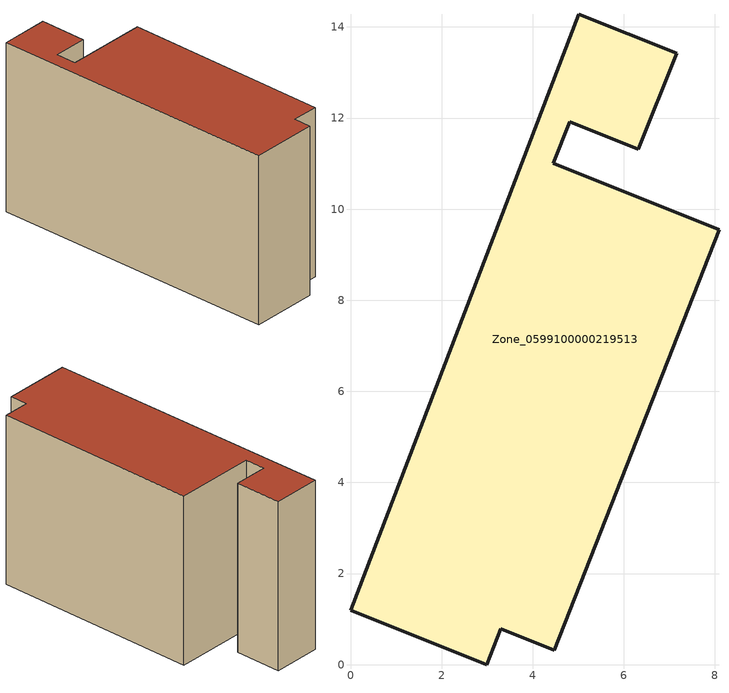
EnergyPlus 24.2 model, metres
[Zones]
Zone_0599100000219513
 floor ground (C_G): 4.81,11.92 4.45,11.01 8.09,9.55 4.48,0.32 3.3,0.79 2.99,0 0,1.19 5.01,14.28 7.16,13.42 6.32,11.32 z6.98
 wall outside (C_F): 4.45,11.01 4.81,11.92 6.32,11.32 7.16,13.42 5.01,14.28 0,1.19 2.99,0 3.3,0.79 4.48,0.32 8.09,9.55 4.45,11.01 z6.98:15.22
 roof outside (C_R): 7.16,13.42 5.01,14.28 0,1.19 2.99,0 3.3,0.79 4.48,0.32 8.09,9.55 4.45,11.01 4.81,11.92 6.32,11.32 z15.22
[BUILDING]
Pand.0599100000219513: North Axis=0; Terrain=City; Loads Convergence Tolerance Value=0.04; Temperature Convergence Tolerance Value=0.4; Solar Distribution=FullExterior; Maximum Number of Warmup Days=25; Minimum Number of Warmup Days=1
[Site:Location]
Rotterdam.The.Hague.AP_ZH_NLD Design_Conditions: Latitude=51.96; Longitude=4.45; Time Zone=1; Elevation=-4.5
[SITE:GROUNDTEMPERATURE:BUILDINGSURFACE]
18, 18, 18, 18, 18, 18, 18, 18, 18, 18, 18, 18
[MATERIAL] Thermal Absorptance=0.9; Solar Absorptance=0.7; Visible Absorptance=0.7
Name | Roughness | Thickness | Conductivity | Density | Specific Heat
G.TI.1975-1991 | MediumSmooth | 0.15 | 0.288461 | 540 | 1210
F.TI.1975-1991 | Rough | 0.3 | 0.230769 | 1920 | 840
R.TI.1975-1991 | MediumRough | 0.2 | 0.153846 | 1500 | 1000
[CONSTRUCTION]
C_G: G.TI.1975-1991
C_F: F.TI.1975-1991
C_R: R.TI.1975-1991
[ZONE]
Zone_0599100000219513: Type=1; Multiplier=1; Ceiling Height=Autocalculate; Volume=Autocalculate; Floor Area=autocalculate; Part of Total Floor Area=Yes
[ZONEINFILTRATION:DESIGNFLOWRATE]
Infil_Zone_0599100000219513: Zone or ZoneList or Space or SpaceList=Zone_0599100000219513; Schedule=AlwaysOn; Design Flow Rate Calculation Method=Flow/Area; Flow Rate per Floor Area=0.003; Constant Term Coefficient=1; Temperature Term Coefficient=0; Velocity Term Coefficient=0; Velocity Squared Term Coefficient=0
[HVACTEMPLATE:ZONE:IDEALLOADSAIRSYSTEM]
Zone_0599100000219513: Maximum Heating Supply Air Temperature=50; Minimum Cooling Supply Air Temperature=13; Maximum Heating Supply Air Humidity Ratio=0.0156; Minimum Cooling Supply Air Humidity Ratio=0.0077; Heating Limit=NoLimit; Cooling Limit=NoLimit; Dehumidification Control Type=ConstantSensibleHeatRatio; Cooling Sensible Heat Ratio=0.7; Dehumidification Setpoint=60; Humidification Control Type=None; Humidification Setpoint=30; Outdoor Air Method=None; Outdoor Air Flow Rate per Person=0.00944; Outdoor Air Flow Rate per Zone Floor Area=0; Outdoor Air Flow Rate per Zone=0; Demand Controlled Ventilation Type=None; Outdoor Air Economizer Type=NoEconomizer; Heat Recovery Type=None; Sensible Heat Recovery Effectiveness=0.7; Latent Heat Recovery Effectiveness=0.65
[ZONECONTROL:THERMOSTAT]
ThermostatControl_Zone_0599100000219513: Zone or ZoneList=Zone_0599100000219513; Control Type Schedule=DualSetpointControlType; Control 1=Thermostat_Zone_0599100000219513; Temperature Difference Between Cutout And Setpoint=0
[THERMOSTATSETPOINT:DUALSETPOINT]
Thermostat_Zone_0599100000219513: Heating Setpoint Temperature Schedule=HeatingSetpoint_Zone_0599100000219513; Cooling Setpoint Temperature Schedule=CoolingSetpoint_Zone_0599100000219513
[SCHEDULE:COMPACT]
HeatingSetpoint_Zone_0599100000219513: Through: 12/31, For: AllDays, Until: 24:00, 21
CoolingSetpoint_Zone_0599100000219513: Through: 12/31, For: AllDays, Until: 24:00, 24
DualSetpointControlType: Through: 12/31, For: AllDays, Until: 24:00, 4
AlwaysOn: Through: 12/31, For: AllDays, Until: 24:00, 1
